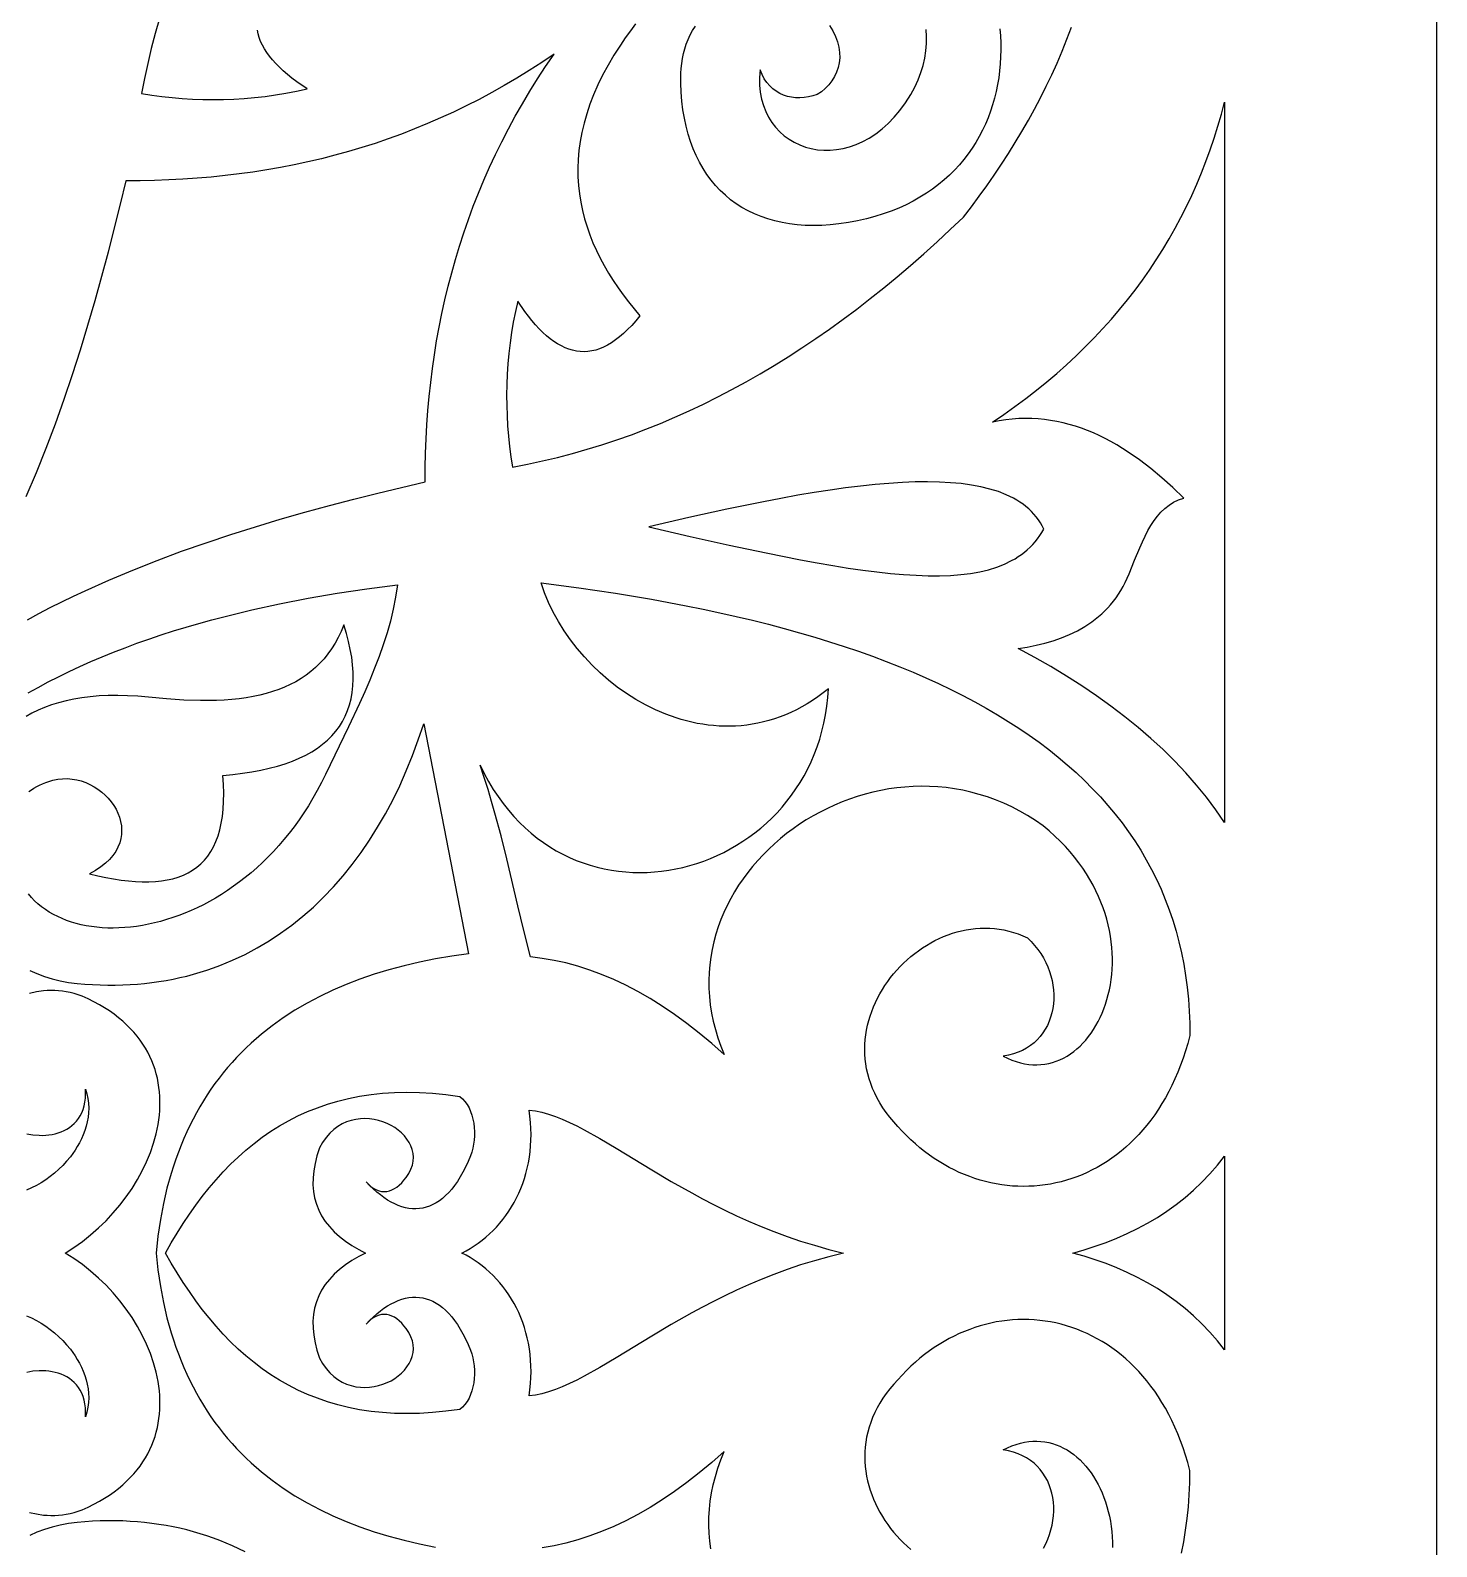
# Model space of a CAD drawing. Extents: x 38.7 to 88.7, y -52.9 to -2.9.
# Drawn here: x 71.81 to 88.68, y -31.42 to -13.24 of the extents above; entities that cross this region are included whole.
import ezdxf

# ---------------------------------------------------------------- set-up
doc = ezdxf.new("R2010")
doc.units = 0
doc.header["$MEASUREMENT"] = 0
doc.layers.add('LAYER_1', color=18, linetype='CONTINUOUS')

msp = doc.modelspace()

# ---------------------------------------------------------------- linework, layer by layer
at = {"layer": 'LAYER_1'}
for points in [[(38.681, -52.906), (88.681, -52.906), (88.681, -2.906), (38.681, -2.906)], [(86.136, -14.102), (86.136, -22.739), (86.032, -22.586), (85.919, -22.436), (85.8, -22.289), (85.673, -22.144), (85.539, -22.003), (85.399, -21.865), (85.252, -21.73), (85.099, -21.599), (84.939, -21.47), (84.773, -21.344), (84.602, -21.221), (84.424, -21.101), (84.241, -20.984), (84.053, -20.87), (83.86, -20.76), (83.662, -20.652), (83.77, -20.635), (83.876, -20.614), (83.981, -20.588), (84.083, -20.559), (84.182, -20.524), (84.278, -20.484), (84.371, -20.439), (84.459, -20.389), (84.544, -20.333), (84.624, -20.27), (84.663, -20.237), (84.7, -20.202), (84.735, -20.165), (84.77, -20.127), (84.803, -20.086), (84.835, -20.045), (84.865, -20.001), (84.893, -19.956), (84.921, -19.909), (84.946, -19.859), (84.97, -19.809), (84.992, -19.756), (85.056, -19.595), (85.119, -19.444), (85.151, -19.372), (85.184, -19.304), (85.218, -19.239), (85.253, -19.177), (85.291, -19.119), (85.331, -19.066), (85.374, -19.016), (85.421, -18.972), (85.471, -18.933), (85.525, -18.899), (85.584, -18.87), (85.647, -18.848), (85.517, -18.723), (85.385, -18.605), (85.252, -18.494), (85.118, -18.391), (84.982, -18.297), (84.913, -18.253), (84.844, -18.211), (84.774, -18.172), (84.704, -18.134), (84.634, -18.1), (84.563, -18.068), (84.491, -18.038), (84.419, -18.011), (84.347, -17.987), (84.274, -17.965), (84.2, -17.946), (84.126, -17.93), (84.051, -17.917), (83.976, -17.907), (83.9, -17.899), (83.824, -17.895), (83.747, -17.894), (83.669, -17.896), (83.591, -17.902), (83.512, -17.911), (83.432, -17.923), (83.352, -17.938), (83.489, -17.845), (83.622, -17.751), (83.753, -17.654), (83.88, -17.556), (84.004, -17.455), (84.124, -17.353), (84.241, -17.249), (84.355, -17.144), (84.466, -17.036), (84.574, -16.927), (84.678, -16.816), (84.779, -16.703), (84.877, -16.589), (84.971, -16.472), (85.063, -16.355), (85.151, -16.235), (85.236, -16.114), (85.318, -15.991), (85.396, -15.866), (85.472, -15.74), (85.544, -15.612), (85.613, -15.483), (85.68, -15.352), (85.743, -15.219), (85.803, -15.085), (85.859, -14.949), (85.913, -14.812), (85.964, -14.673), (86.012, -14.532), (86.056, -14.39), (86.098, -14.247)], [(79.232, -19.194), (79.728, -19.308), (80.197, -19.413), (80.639, -19.507), (81.052, -19.588), (81.249, -19.625), (81.439, -19.657), (81.622, -19.687), (81.799, -19.712), (81.968, -19.734), (82.132, -19.751), (82.288, -19.765), (82.438, -19.774), (82.582, -19.779), (82.718, -19.779), (82.849, -19.775), (82.973, -19.765), (83.09, -19.751), (83.202, -19.731), (83.307, -19.707), (83.405, -19.676), (83.497, -19.64), (83.583, -19.599), (83.624, -19.576), (83.663, -19.551), (83.701, -19.525), (83.737, -19.498), (83.771, -19.469), (83.804, -19.438), (83.836, -19.406), (83.866, -19.372), (83.894, -19.336), (83.921, -19.299), (83.946, -19.261), (83.97, -19.22), (83.95, -19.181), (83.928, -19.144), (83.904, -19.108), (83.878, -19.074), (83.85, -19.041), (83.82, -19.009), (83.789, -18.979), (83.755, -18.951), (83.72, -18.923), (83.683, -18.898), (83.644, -18.873), (83.604, -18.85), (83.517, -18.808), (83.424, -18.771), (83.323, -18.74), (83.215, -18.713), (83.101, -18.692), (82.979, -18.675), (82.851, -18.664), (82.716, -18.656), (82.575, -18.654), (82.427, -18.655), (82.273, -18.661), (82.112, -18.672), (81.945, -18.686), (81.772, -18.704), (81.592, -18.727), (81.407, -18.753), (81.215, -18.782), (81.018, -18.815), (80.814, -18.852), (80.605, -18.892), (80.169, -18.981), (79.711, -19.082)], [(77.207, -22.051), (77.257, -22.152), (77.31, -22.248), (77.365, -22.341), (77.423, -22.428), (77.484, -22.512), (77.547, -22.591), (77.612, -22.666), (77.679, -22.737), (77.748, -22.804), (77.82, -22.867), (77.893, -22.925), (77.967, -22.98), (78.044, -23.03), (78.121, -23.077), (78.2, -23.12), (78.281, -23.158), (78.362, -23.193), (78.444, -23.224), (78.528, -23.251), (78.612, -23.275), (78.696, -23.295), (78.782, -23.311), (78.868, -23.323), (78.954, -23.332), (79.04, -23.337), (79.126, -23.339), (79.213, -23.337), (79.299, -23.332), (79.385, -23.323), (79.471, -23.311), (79.556, -23.296), (79.641, -23.277), (79.725, -23.255), (79.808, -23.23), (79.891, -23.201), (79.972, -23.169), (80.052, -23.134), (80.131, -23.097), (80.209, -23.055), (80.285, -23.011), (80.36, -22.964), (80.433, -22.914), (80.504, -22.861), (80.573, -22.805), (80.641, -22.747), (80.706, -22.685), (80.769, -22.621), (80.829, -22.553), (80.887, -22.484), (80.943, -22.411), (80.996, -22.336), (81.046, -22.258), (81.093, -22.178), (81.137, -22.095), (81.178, -22.01), (81.216, -21.922), (81.25, -21.831), (81.281, -21.739), (81.308, -21.644), (81.332, -21.546), (81.351, -21.447), (81.367, -21.345), (81.379, -21.24), (81.387, -21.134), (81.324, -21.184), (81.26, -21.231), (81.196, -21.274), (81.132, -21.315), (81.067, -21.352), (81.002, -21.387), (80.936, -21.418), (80.871, -21.447), (80.805, -21.473), (80.738, -21.496), (80.672, -21.516), (80.606, -21.533), (80.539, -21.548), (80.473, -21.561), (80.406, -21.57), (80.34, -21.578), (80.273, -21.582), (80.207, -21.585), (80.141, -21.585), (80.075, -21.582), (80.009, -21.577), (79.943, -21.571), (79.878, -21.561), (79.813, -21.55), (79.749, -21.537), (79.685, -21.521), (79.621, -21.504), (79.558, -21.484), (79.434, -21.44), (79.311, -21.388), (79.192, -21.329), (79.076, -21.264), (78.963, -21.192), (78.853, -21.115), (78.748, -21.032), (78.647, -20.944), (78.551, -20.851), (78.459, -20.754), (78.372, -20.653), (78.292, -20.549), (78.216, -20.441), (78.147, -20.33), (78.085, -20.217), (78.029, -20.102), (77.98, -19.984), (77.939, -19.866), (78.392, -19.925), (78.833, -19.99), (79.049, -20.025), (79.262, -20.061), (79.472, -20.099), (79.679, -20.139), (79.883, -20.18), (80.083, -20.223), (80.281, -20.268), (80.475, -20.314), (80.667, -20.362), (80.855, -20.412), (81.04, -20.463), (81.221, -20.516), (81.399, -20.571), (81.575, -20.628), (81.746, -20.686), (81.915, -20.746), (82.08, -20.808), (82.242, -20.871), (82.4, -20.937), (82.555, -21.004), (82.706, -21.073), (82.855, -21.144), (82.999, -21.217), (83.14, -21.291), (83.278, -21.367), (83.412, -21.446), (83.543, -21.526), (83.669, -21.608), (83.793, -21.692), (83.913, -21.777), (84.029, -21.865), (84.141, -21.955), (84.25, -22.046), (84.355, -22.14), (84.456, -22.235), (84.554, -22.333), (84.648, -22.432), (84.738, -22.534), (84.824, -22.637), (84.907, -22.743), (84.985, -22.85), (85.06, -22.96), (85.131, -23.072), (85.198, -23.185), (85.261, -23.301), (85.32, -23.419), (85.375, -23.539), (85.426, -23.661), (85.473, -23.785), (85.516, -23.911), (85.555, -24.04), (85.59, -24.171), (85.621, -24.303), (85.648, -24.438), (85.67, -24.575), (85.689, -24.715), (85.703, -24.856), (85.713, -25), (85.719, -25.146), (85.721, -25.294), (85.696, -25.387), (85.669, -25.477), (85.64, -25.565), (85.609, -25.65), (85.576, -25.733), (85.541, -25.813), (85.505, -25.891), (85.467, -25.966), (85.427, -26.039), (85.386, -26.109), (85.343, -26.177), (85.299, -26.242), (85.253, -26.306), (85.206, -26.366), (85.157, -26.424), (85.107, -26.48), (85.056, -26.533), (85.004, -26.584), (84.951, -26.633), (84.896, -26.679), (84.841, -26.723), (84.784, -26.764), (84.727, -26.803), (84.668, -26.839), (84.609, -26.874), (84.549, -26.905), (84.489, -26.935), (84.427, -26.962), (84.366, -26.986), (84.303, -27.008), (84.24, -27.028), (84.177, -27.046), (84.113, -27.061), (84.049, -27.074), (83.984, -27.084), (83.92, -27.092), (83.855, -27.098), (83.79, -27.101), (83.724, -27.102), (83.659, -27.101), (83.594, -27.098), (83.529, -27.092), (83.464, -27.083), (83.399, -27.073), (83.335, -27.06), (83.27, -27.045), (83.206, -27.027), (83.143, -27.008), (83.08, -26.985), (83.017, -26.961), (82.955, -26.934), (82.893, -26.905), (82.832, -26.874), (82.772, -26.841), (82.713, -26.805), (82.654, -26.767), (82.596, -26.727), (82.539, -26.684), (82.483, -26.639), (82.428, -26.592), (82.374, -26.543), (82.322, -26.491), (82.27, -26.438), (82.22, -26.382), (82.169, -26.327), (82.122, -26.272), (82.078, -26.215), (82.039, -26.159), (82.003, -26.102), (81.97, -26.044), (81.941, -25.986), (81.915, -25.928), (81.893, -25.869), (81.873, -25.811), (81.857, -25.752), (81.844, -25.693), (81.834, -25.634), (81.827, -25.575), (81.823, -25.516), (81.822, -25.458), (81.823, -25.4), (81.828, -25.342), (81.834, -25.284), (81.844, -25.227), (81.856, -25.17), (81.87, -25.114), (81.887, -25.059), (81.906, -25.004), (81.927, -24.95), (81.95, -24.897), (81.976, -24.845), (82.003, -24.793), (82.033, -24.743), (82.064, -24.694), (82.097, -24.646), (82.132, -24.599), (82.168, -24.554), (82.207, -24.509), (82.246, -24.467), (82.288, -24.425), (82.33, -24.385), (82.374, -24.347), (82.42, -24.311), (82.466, -24.276), (82.514, -24.243), (82.562, -24.212), (82.612, -24.182), (82.663, -24.155), (82.714, -24.13), (82.767, -24.107), (82.82, -24.086), (82.874, -24.067), (82.928, -24.051), (82.983, -24.036), (83.039, -24.025), (83.094, -24.016), (83.151, -24.009), (83.207, -24.005), (83.264, -24.004), (83.32, -24.005), (83.377, -24.01), (83.434, -24.017), (83.491, -24.027), (83.548, -24.04), (83.604, -24.056), (83.66, -24.075), (83.716, -24.098), (83.772, -24.123), (83.817, -24.167), (83.859, -24.213), (83.898, -24.262), (83.933, -24.311), (83.964, -24.363), (83.992, -24.416), (84.016, -24.469), (84.037, -24.524), (84.054, -24.579), (84.068, -24.635), (84.078, -24.691), (84.085, -24.747), (84.088, -24.803), (84.088, -24.859), (84.084, -24.914), (84.076, -24.968), (84.066, -25.021), (84.051, -25.072), (84.033, -25.122), (84.012, -25.171), (83.987, -25.217), (83.958, -25.262), (83.926, -25.304), (83.891, -25.343), (83.852, -25.38), (83.809, -25.413), (83.763, -25.444), (83.714, -25.471), (83.661, -25.494), (83.605, -25.513), (83.545, -25.528), (83.481, -25.539), (83.533, -25.566), (83.585, -25.588), (83.637, -25.606), (83.688, -25.621), (83.739, -25.632), (83.789, -25.64), (83.838, -25.644), (83.887, -25.645), (83.935, -25.642), (83.982, -25.637), (84.029, -25.628), (84.074, -25.616), (84.119, -25.601), (84.163, -25.583), (84.206, -25.563), (84.247, -25.539), (84.288, -25.513), (84.327, -25.485), (84.366, -25.454), (84.403, -25.42), (84.438, -25.385), (84.472, -25.347), (84.505, -25.306), (84.536, -25.264), (84.566, -25.22), (84.594, -25.174), (84.621, -25.125), (84.645, -25.076), (84.668, -25.024), (84.69, -24.971), (84.709, -24.916), (84.726, -24.86), (84.742, -24.803), (84.755, -24.744), (84.767, -24.684), (84.776, -24.623), (84.783, -24.561), (84.788, -24.497), (84.791, -24.433), (84.791, -24.369), (84.789, -24.303), (84.784, -24.237), (84.777, -24.17), (84.768, -24.103), (84.756, -24.035), (84.741, -23.967), (84.723, -23.899), (84.703, -23.831), (84.68, -23.762), (84.654, -23.694), (84.625, -23.625), (84.594, -23.557), (84.559, -23.489), (84.521, -23.422), (84.48, -23.354), (84.436, -23.287), (84.389, -23.221), (84.338, -23.156), (84.284, -23.091), (84.227, -23.027), (84.166, -22.963), (84.102, -22.901), (84.034, -22.84), (83.962, -22.78), (83.869, -22.716), (83.775, -22.656), (83.68, -22.602), (83.584, -22.552), (83.488, -22.507), (83.39, -22.467), (83.292, -22.432), (83.194, -22.401), (83.095, -22.374), (82.996, -22.352), (82.897, -22.334), (82.798, -22.32), (82.698, -22.311), (82.599, -22.305), (82.5, -22.304), (82.402, -22.306), (82.304, -22.313), (82.207, -22.323), (82.11, -22.336), (82.014, -22.354), (81.919, -22.374), (81.825, -22.399), (81.732, -22.426), (81.64, -22.457), (81.549, -22.491), (81.46, -22.529), (81.373, -22.569), (81.287, -22.613), (81.202, -22.659), (81.12, -22.708), (81.039, -22.76), (80.961, -22.814), (80.884, -22.872), (80.81, -22.931), (80.738, -22.994), (80.669, -23.058), (80.602, -23.125), (80.538, -23.194), (80.476, -23.265), (80.418, -23.339), (80.362, -23.414), (80.309, -23.491), (80.26, -23.57), (80.214, -23.651), (80.171, -23.733), (80.132, -23.818), (80.096, -23.903), (80.064, -23.99), (80.036, -24.079), (80.011, -24.169), (79.991, -24.26), (79.975, -24.352), (79.962, -24.445), (79.955, -24.539), (79.951, -24.635), (79.952, -24.731), (79.958, -24.827), (79.969, -24.925), (79.984, -25.023), (80.004, -25.122), (80.03, -25.221), (80.06, -25.32), (80.096, -25.42), (80.137, -25.52), (79.987, -25.387), (79.837, -25.263), (79.689, -25.148), (79.541, -25.04), (79.393, -24.941), (79.247, -24.849), (79.101, -24.766), (78.955, -24.69), (78.81, -24.622), (78.666, -24.561), (78.523, -24.508), (78.38, -24.462), (78.237, -24.423), (78.095, -24.392), (77.954, -24.368), (77.813, -24.35), (77.732, -24.035), (77.659, -23.738), (77.527, -23.175), (77.459, -22.9), (77.386, -22.625), (77.346, -22.485), (77.303, -22.343), (77.257, -22.199)], [(75.834, -27.901), (75.752, -27.942), (75.67, -27.989), (75.592, -28.042), (75.521, -28.098), (75.457, -28.156), (75.4, -28.217), (75.35, -28.28), (75.307, -28.346), (75.272, -28.415), (75.244, -28.487), (75.223, -28.561), (75.21, -28.638), (75.203, -28.718), (75.204, -28.801), (75.213, -28.887), (75.228, -28.976), (75.251, -29.067), (75.281, -29.162), (75.319, -29.227), (75.361, -29.285), (75.405, -29.336), (75.453, -29.38), (75.502, -29.417), (75.554, -29.448), (75.607, -29.472), (75.661, -29.491), (75.716, -29.504), (75.772, -29.511), (75.827, -29.513), (75.883, -29.511), (75.937, -29.503), (75.991, -29.491), (76.042, -29.475), (76.092, -29.455), (76.14, -29.432), (76.185, -29.405), (76.227, -29.374), (76.266, -29.341), (76.301, -29.305), (76.331, -29.267), (76.357, -29.227), (76.378, -29.184), (76.394, -29.14), (76.404, -29.095), (76.408, -29.048), (76.405, -29.001), (76.396, -28.952), (76.379, -28.904), (76.355, -28.855), (76.322, -28.806), (76.295, -28.772), (76.268, -28.741), (76.239, -28.714), (76.21, -28.691), (76.181, -28.672), (76.151, -28.657), (76.12, -28.646), (76.09, -28.639), (76.059, -28.637), (76.027, -28.639), (75.996, -28.646), (75.965, -28.658), (75.934, -28.674), (75.902, -28.696), (75.872, -28.723), (75.841, -28.755), (75.883, -28.71), (75.926, -28.669), (75.969, -28.631), (76.012, -28.596), (76.055, -28.564), (76.098, -28.536), (76.141, -28.511), (76.184, -28.489), (76.227, -28.47), (76.27, -28.455), (76.313, -28.444), (76.355, -28.436), (76.397, -28.431), (76.439, -28.43), (76.481, -28.433), (76.522, -28.439), (76.563, -28.449), (76.603, -28.463), (76.643, -28.48), (76.682, -28.501), (76.72, -28.527), (76.758, -28.555), (76.795, -28.588), (76.832, -28.625), (76.868, -28.666), (76.902, -28.71), (76.936, -28.759), (76.97, -28.812), (77.002, -28.869), (77.033, -28.93), (77.063, -28.996), (77.092, -29.065), (77.108, -29.11), (77.121, -29.157), (77.13, -29.205), (77.137, -29.255), (77.14, -29.305), (77.141, -29.356), (77.138, -29.407), (77.132, -29.456), (77.122, -29.505), (77.11, -29.552), (77.094, -29.598), (77.075, -29.64), (77.052, -29.68), (77.026, -29.716), (76.997, -29.749), (76.964, -29.777), (76.799, -29.799), (76.639, -29.814), (76.483, -29.824), (76.331, -29.827), (76.183, -29.824), (76.039, -29.815), (75.9, -29.8), (75.763, -29.78), (75.631, -29.754), (75.503, -29.722), (75.378, -29.685), (75.256, -29.643), (75.138, -29.596), (75.023, -29.544), (74.912, -29.487), (74.803, -29.426), (74.698, -29.36), (74.596, -29.289), (74.497, -29.214), (74.4, -29.135), (74.307, -29.052), (74.216, -28.964), (74.127, -28.873), (74.041, -28.779), (73.958, -28.68), (73.876, -28.578), (73.798, -28.473), (73.721, -28.364), (73.646, -28.253), (73.574, -28.138), (73.503, -28.021), (73.434, -27.901), (73.503, -27.78), (73.574, -27.663), (73.646, -27.548), (73.721, -27.437), (73.798, -27.328), (73.876, -27.223), (73.958, -27.121), (74.041, -27.023), (74.127, -26.928), (74.216, -26.837), (74.307, -26.75), (74.4, -26.666), (74.497, -26.587), (74.596, -26.512), (74.698, -26.441), (74.803, -26.375), (74.912, -26.314), (75.023, -26.257), (75.138, -26.205), (75.256, -26.158), (75.378, -26.116), (75.503, -26.079), (75.631, -26.047), (75.763, -26.021), (75.9, -26.001), (76.039, -25.986), (76.183, -25.977), (76.331, -25.974), (76.483, -25.977), (76.639, -25.986), (76.799, -26.002), (76.964, -26.024), (76.997, -26.052), (77.026, -26.084), (77.052, -26.121), (77.075, -26.161), (77.094, -26.203), (77.11, -26.249), (77.122, -26.296), (77.132, -26.345), (77.138, -26.395), (77.141, -26.445), (77.14, -26.496), (77.137, -26.546), (77.13, -26.596), (77.121, -26.644), (77.108, -26.691), (77.092, -26.735), (77.063, -26.805), (77.033, -26.871), (77.002, -26.932), (76.97, -26.989), (76.936, -27.042), (76.902, -27.091), (76.868, -27.135), (76.832, -27.176), (76.795, -27.213), (76.758, -27.246), (76.72, -27.275), (76.682, -27.3), (76.643, -27.321), (76.603, -27.338), (76.563, -27.352), (76.522, -27.362), (76.481, -27.368), (76.439, -27.371), (76.397, -27.37), (76.355, -27.366), (76.313, -27.358), (76.27, -27.346), (76.227, -27.331), (76.184, -27.313), (76.141, -27.291), (76.098, -27.266), (76.055, -27.237), (76.012, -27.205), (75.969, -27.17), (75.926, -27.132), (75.883, -27.091), (75.841, -27.046), (75.872, -27.079), (75.902, -27.106), (75.934, -27.127), (75.965, -27.144), (75.996, -27.156), (76.027, -27.163), (76.059, -27.165), (76.09, -27.162), (76.12, -27.156), (76.151, -27.144), (76.181, -27.129), (76.21, -27.11), (76.239, -27.087), (76.268, -27.06), (76.295, -27.029), (76.322, -26.995), (76.355, -26.946), (76.379, -26.897), (76.396, -26.849), (76.405, -26.801), (76.408, -26.753), (76.404, -26.707), (76.394, -26.661), (76.378, -26.617), (76.357, -26.575), (76.331, -26.534), (76.301, -26.496), (76.266, -26.46), (76.227, -26.427), (76.185, -26.397), (76.14, -26.37), (76.092, -26.346), (76.042, -26.326), (75.991, -26.31), (75.937, -26.298), (75.883, -26.291), (75.827, -26.288), (75.772, -26.29), (75.716, -26.298), (75.661, -26.31), (75.607, -26.329), (75.554, -26.353), (75.502, -26.384), (75.453, -26.421), (75.405, -26.465), (75.361, -26.516), (75.319, -26.574), (75.281, -26.639), (75.251, -26.734), (75.228, -26.826), (75.213, -26.914), (75.204, -27), (75.203, -27.083), (75.21, -27.163), (75.223, -27.24), (75.244, -27.314), (75.272, -27.386), (75.307, -27.455), (75.35, -27.521), (75.4, -27.584), (75.457, -27.645), (75.521, -27.703), (75.592, -27.759), (75.67, -27.812), (75.752, -27.859)], [(81.566, -27.901), (81.39, -27.945), (81.218, -27.993), (81.051, -28.044), (80.889, -28.1), (80.731, -28.158), (80.578, -28.218), (80.429, -28.282), (80.284, -28.347), (80.144, -28.413), (80.007, -28.481), (79.875, -28.55), (79.746, -28.62), (79.5, -28.759), (79.267, -28.897), (78.839, -29.157), (78.643, -29.274), (78.456, -29.378), (78.367, -29.425), (78.28, -29.467), (78.194, -29.505), (78.111, -29.538), (78.03, -29.566), (77.95, -29.588), (77.872, -29.604), (77.796, -29.614), (77.806, -29.54), (77.813, -29.467), (77.817, -29.395), (77.819, -29.324), (77.818, -29.253), (77.814, -29.184), (77.808, -29.116), (77.799, -29.049), (77.788, -28.983), (77.774, -28.919), (77.758, -28.856), (77.74, -28.794), (77.719, -28.733), (77.696, -28.674), (77.671, -28.616), (77.645, -28.56), (77.616, -28.506), (77.585, -28.453), (77.552, -28.401), (77.518, -28.351), (77.482, -28.303), (77.444, -28.257), (77.405, -28.213), (77.364, -28.17), (77.321, -28.129), (77.277, -28.09), (77.232, -28.054), (77.186, -28.019), (77.138, -27.986), (77.089, -27.955), (77.039, -27.927), (76.988, -27.901), (77.039, -27.874), (77.089, -27.846), (77.138, -27.815), (77.186, -27.782), (77.232, -27.748), (77.277, -27.711), (77.321, -27.672), (77.364, -27.631), (77.405, -27.589), (77.444, -27.544), (77.482, -27.498), (77.518, -27.45), (77.552, -27.4), (77.585, -27.349), (77.616, -27.296), (77.645, -27.241), (77.671, -27.185), (77.696, -27.127), (77.719, -27.068), (77.74, -27.008), (77.758, -26.946), (77.774, -26.882), (77.788, -26.818), (77.799, -26.752), (77.808, -26.685), (77.814, -26.617), (77.818, -26.548), (77.819, -26.478), (77.817, -26.406), (77.813, -26.334), (77.806, -26.261), (77.796, -26.186), (77.872, -26.197), (77.95, -26.213), (78.03, -26.235), (78.111, -26.263), (78.194, -26.296), (78.28, -26.334), (78.367, -26.376), (78.456, -26.423), (78.643, -26.527), (78.839, -26.643), (79.267, -26.904), (79.5, -27.042), (79.746, -27.181), (79.875, -27.251), (80.007, -27.32), (80.144, -27.388), (80.284, -27.454), (80.429, -27.52), (80.578, -27.583), (80.731, -27.643), (80.889, -27.702), (81.051, -27.757), (81.218, -27.808), (81.39, -27.857)], [(86.136, -26.739), (86.136, -29.062), (86.05, -28.953), (85.96, -28.848), (85.865, -28.749), (85.766, -28.655), (85.663, -28.565), (85.556, -28.481), (85.445, -28.402), (85.331, -28.328), (85.213, -28.259), (85.093, -28.194), (84.97, -28.134), (84.843, -28.078), (84.715, -28.027), (84.584, -27.981), (84.451, -27.939), (84.316, -27.901), (84.451, -27.863), (84.584, -27.82), (84.715, -27.774), (84.843, -27.723), (84.97, -27.667), (85.093, -27.607), (85.213, -27.543), (85.331, -27.473), (85.445, -27.399), (85.556, -27.32), (85.663, -27.236), (85.766, -27.147), (85.865, -27.053), (85.96, -26.953), (86.05, -26.849)]]:
    msp.add_lwpolyline(points, close=True, dxfattribs=at)
for points in [[(73.363, -13.1), (73.312, -13.278), (73.264, -13.457), (73.221, -13.636), (73.182, -13.817), (73.147, -13.998), (73.269, -14.017), (73.391, -14.033), (73.513, -14.047), (73.636, -14.057), (73.759, -14.065), (73.883, -14.069), (74.006, -14.071), (74.13, -14.07), (74.254, -14.065), (74.379, -14.058), (74.504, -14.047), (74.629, -14.033), (74.754, -14.015), (74.88, -13.995), (75.006, -13.971), (75.132, -13.943), (75.009, -13.857), (74.952, -13.814), (74.898, -13.77), (74.848, -13.727), (74.802, -13.683), (74.759, -13.639), (74.719, -13.595), (74.683, -13.551), (74.651, -13.506), (74.622, -13.462), (74.597, -13.417), (74.576, -13.372), (74.559, -13.327), (74.546, -13.281), (74.537, -13.236)], [(79.071, -13.161), (79.01, -13.244), (78.949, -13.33), (78.89, -13.418), (78.812, -13.539), (78.742, -13.659), (78.678, -13.778), (78.62, -13.895), (78.57, -14.012), (78.525, -14.126), (78.487, -14.24), (78.455, -14.352), (78.429, -14.463), (78.409, -14.572), (78.394, -14.68), (78.385, -14.787), (78.381, -14.893), (78.382, -14.997), (78.389, -15.1), (78.4, -15.202), (78.416, -15.302), (78.437, -15.401), (78.462, -15.499), (78.491, -15.596), (78.524, -15.692), (78.562, -15.786), (78.603, -15.879), (78.648, -15.971), (78.697, -16.061), (78.749, -16.151), (78.804, -16.239), (78.863, -16.326), (78.924, -16.412), (78.988, -16.496), (79.055, -16.58), (79.124, -16.662), (79.075, -16.722), (79.026, -16.778), (78.977, -16.828), (78.928, -16.875), (78.88, -16.916), (78.832, -16.953), (78.784, -16.986), (78.736, -17.014), (78.689, -17.038), (78.641, -17.057), (78.595, -17.073), (78.548, -17.083), (78.501, -17.09), (78.455, -17.093), (78.409, -17.091), (78.363, -17.086), (78.318, -17.076), (78.273, -17.063), (78.227, -17.045), (78.183, -17.024), (78.138, -16.999), (78.093, -16.97), (78.049, -16.938), (78.005, -16.902), (77.961, -16.862), (77.917, -16.819), (77.874, -16.772), (77.83, -16.721), (77.787, -16.668), (77.744, -16.611), (77.659, -16.486), (77.631, -16.613), (77.606, -16.738), (77.585, -16.864), (77.567, -16.989), (77.552, -17.114), (77.541, -17.239), (77.533, -17.364), (77.528, -17.488), (77.526, -17.613), (77.527, -17.737), (77.531, -17.86), (77.538, -17.984), (77.548, -18.107), (77.561, -18.23), (77.577, -18.353), (77.596, -18.476), (77.777, -18.441), (77.957, -18.403), (78.137, -18.36), (78.315, -18.314), (78.493, -18.264), (78.67, -18.209), (78.847, -18.151), (79.022, -18.089), (79.197, -18.023), (79.371, -17.953), (79.544, -17.88), (79.716, -17.802), (79.888, -17.721), (80.059, -17.636), (80.229, -17.547), (80.398, -17.455), (80.567, -17.358), (80.735, -17.258), (80.902, -17.155), (81.068, -17.047), (81.233, -16.937), (81.398, -16.822), (81.562, -16.704), (81.725, -16.582), (81.888, -16.456), (82.049, -16.328), (82.21, -16.195), (82.371, -16.059), (82.53, -15.919), (82.689, -15.776), (82.847, -15.63), (83.004, -15.48), (83.1, -15.355), (83.193, -15.23), (83.284, -15.103), (83.373, -14.975), (83.46, -14.846), (83.545, -14.716), (83.627, -14.585), (83.707, -14.453), (83.784, -14.319), (83.859, -14.184), (83.93, -14.048), (83.999, -13.911), (84.065, -13.772), (84.129, -13.632), (84.189, -13.49), (84.245, -13.347), (84.299, -13.202)], [(83.443, -13.221), (83.449, -13.306), (83.453, -13.39), (83.454, -13.475), (83.451, -13.559), (83.446, -13.643), (83.438, -13.726), (83.428, -13.809), (83.414, -13.891), (83.397, -13.972), (83.377, -14.052), (83.355, -14.132), (83.329, -14.21), (83.3, -14.288), (83.268, -14.364), (83.233, -14.438), (83.195, -14.512), (83.154, -14.583), (83.109, -14.653), (83.061, -14.722), (83.01, -14.788), (82.956, -14.853), (82.899, -14.915), (82.838, -14.976), (82.774, -15.034), (82.706, -15.09), (82.635, -15.143), (82.561, -15.194), (82.483, -15.242), (82.402, -15.288), (82.318, -15.331), (82.229, -15.371), (82.138, -15.408), (82.043, -15.441), (81.944, -15.472), (81.841, -15.499), (81.735, -15.523), (81.626, -15.544), (81.512, -15.56), (81.407, -15.572), (81.305, -15.579), (81.205, -15.581), (81.107, -15.579), (81.012, -15.572), (80.92, -15.561), (80.83, -15.545), (80.743, -15.526), (80.658, -15.502), (80.577, -15.474), (80.498, -15.441), (80.422, -15.405), (80.349, -15.364), (80.28, -15.319), (80.213, -15.271), (80.15, -15.218), (80.089, -15.162), (80.032, -15.101), (79.979, -15.037), (79.929, -14.969), (79.882, -14.897), (79.839, -14.822), (79.799, -14.742), (79.763, -14.66), (79.731, -14.573), (79.703, -14.483), (79.678, -14.39), (79.658, -14.293), (79.641, -14.193), (79.628, -14.089), (79.62, -13.982), (79.615, -13.872), (79.615, -13.814), (79.616, -13.755), (79.62, -13.696), (79.626, -13.636), (79.635, -13.577), (79.647, -13.519), (79.662, -13.461), (79.68, -13.404), (79.702, -13.348), (79.728, -13.294), (79.757, -13.241), (79.791, -13.19)], [(81.399, -13.18), (81.439, -13.246), (81.471, -13.312), (81.495, -13.378), (81.511, -13.442), (81.52, -13.506), (81.521, -13.568), (81.515, -13.628), (81.503, -13.686), (81.484, -13.742), (81.459, -13.795), (81.427, -13.845), (81.391, -13.892), (81.348, -13.936), (81.301, -13.976), (81.249, -14.011), (81.197, -14.027), (81.146, -14.039), (81.094, -14.047), (81.043, -14.05), (80.992, -14.048), (80.942, -14.042), (80.894, -14.032), (80.847, -14.016), (80.802, -13.996), (80.759, -13.971), (80.719, -13.941), (80.681, -13.906), (80.647, -13.866), (80.616, -13.82), (80.589, -13.77), (80.565, -13.714), (80.559, -13.807), (80.56, -13.897), (80.568, -13.982), (80.583, -14.064), (80.605, -14.141), (80.633, -14.213), (80.668, -14.281), (80.707, -14.344), (80.752, -14.402), (80.802, -14.456), (80.856, -14.503), (80.914, -14.546), (80.976, -14.582), (81.041, -14.613), (81.109, -14.639), (81.18, -14.658), (81.254, -14.671), (81.329, -14.677), (81.405, -14.677), (81.483, -14.67), (81.561, -14.657), (81.64, -14.636), (81.719, -14.608), (81.798, -14.573), (81.876, -14.531), (81.953, -14.48), (82.029, -14.422), (82.103, -14.356), (82.175, -14.282), (82.244, -14.2), (82.311, -14.109), (82.374, -14.009), (82.422, -13.922), (82.462, -13.835), (82.495, -13.747), (82.522, -13.66), (82.542, -13.572), (82.555, -13.486), (82.562, -13.399), (82.563, -13.314), (82.557, -13.23)], [(71.781, -20.307), (71.916, -20.234), (72.053, -20.162), (72.191, -20.093), (72.33, -20.025), (72.471, -19.959), (72.755, -19.832), (73.043, -19.711), (73.334, -19.596), (73.627, -19.487), (73.922, -19.384), (74.218, -19.285), (74.515, -19.192), (74.811, -19.103), (75.106, -19.018), (75.4, -18.938), (75.692, -18.862), (75.981, -18.789), (76.267, -18.72), (76.549, -18.653), (76.55, -18.481), (76.554, -18.31), (76.561, -18.139), (76.57, -17.969), (76.583, -17.799), (76.598, -17.63), (76.616, -17.463), (76.637, -17.295), (76.661, -17.129), (76.687, -16.963), (76.717, -16.798), (76.75, -16.634), (76.786, -16.471), (76.825, -16.309), (76.867, -16.147), (76.912, -15.986), (76.961, -15.826), (77.012, -15.667), (77.067, -15.508), (77.126, -15.35), (77.187, -15.194), (77.252, -15.038), (77.321, -14.882), (77.393, -14.728), (77.468, -14.575), (77.547, -14.422), (77.629, -14.27), (77.715, -14.12), (77.804, -13.97), (77.898, -13.82), (77.994, -13.672), (78.095, -13.525), (77.947, -13.625), (77.798, -13.72), (77.649, -13.813), (77.498, -13.901), (77.347, -13.986), (77.195, -14.068), (77.042, -14.146), (76.888, -14.22), (76.734, -14.291), (76.578, -14.359), (76.422, -14.423), (76.265, -14.484), (76.107, -14.541), (75.948, -14.595), (75.788, -14.646), (75.628, -14.694), (75.467, -14.738), (75.305, -14.779), (75.142, -14.817), (74.979, -14.852), (74.814, -14.884), (74.649, -14.913), (74.484, -14.939), (74.317, -14.962), (74.15, -14.982), (73.982, -14.999), (73.813, -15.014), (73.644, -15.025), (73.473, -15.034), (73.302, -15.039), (73.131, -15.043), (72.958, -15.043), (72.891, -15.324), (72.82, -15.61), (72.746, -15.899), (72.668, -16.19), (72.587, -16.484), (72.501, -16.779), (72.41, -17.075), (72.315, -17.372), (72.215, -17.667), (72.11, -17.962), (72, -18.254), (71.883, -18.545), (71.761, -18.832)], [(71.787, -21.184), (71.906, -21.118), (72.028, -21.053), (72.152, -20.99), (72.279, -20.928), (72.408, -20.868), (72.54, -20.809), (72.674, -20.752), (72.811, -20.697), (72.95, -20.643), (73.092, -20.59), (73.236, -20.539), (73.382, -20.49), (73.531, -20.442), (73.682, -20.396), (73.835, -20.351), (73.991, -20.308), (74.149, -20.267), (74.309, -20.227), (74.472, -20.188), (74.803, -20.116), (75.144, -20.05), (75.493, -19.99), (75.85, -19.937), (76.216, -19.89), (76.194, -20.036), (76.166, -20.18), (76.132, -20.324), (76.092, -20.466), (76.047, -20.608), (75.997, -20.749), (75.943, -20.89), (75.885, -21.03), (75.825, -21.17), (75.761, -21.31), (75.629, -21.591), (75.353, -22.162), (75.305, -22.26), (75.255, -22.355), (75.203, -22.447), (75.149, -22.537), (75.094, -22.624), (75.036, -22.708), (74.978, -22.789), (74.918, -22.867), (74.856, -22.943), (74.793, -23.016), (74.729, -23.087), (74.663, -23.154), (74.597, -23.219), (74.529, -23.281), (74.461, -23.341), (74.391, -23.398), (74.321, -23.452), (74.25, -23.504), (74.179, -23.553), (74.107, -23.6), (74.035, -23.644), (73.962, -23.685), (73.889, -23.724), (73.815, -23.76), (73.742, -23.794), (73.668, -23.825), (73.595, -23.853), (73.521, -23.879), (73.448, -23.903), (73.375, -23.924), (73.302, -23.943), (73.23, -23.959), (73.158, -23.973), (73.087, -23.984), (73.016, -23.993), (72.947, -23.999), (72.877, -24.003), (72.809, -24.005), (72.742, -24.004), (72.676, -24.001), (72.611, -23.995), (72.547, -23.987), (72.485, -23.977), (72.424, -23.965), (72.364, -23.95), (72.306, -23.933), (72.249, -23.913), (72.195, -23.891), (72.142, -23.867), (72.09, -23.841), (72.041, -23.813), (71.994, -23.782), (71.949, -23.749), (71.905, -23.714), (71.865, -23.676), (71.826, -23.637), (71.79, -23.595)], [(71.797, -22.368), (71.826, -22.347), (71.857, -22.326), (71.89, -22.307), (71.924, -22.29), (71.961, -22.273), (72, -22.259), (72.083, -22.233), (72.142, -22.221), (72.2, -22.214), (72.258, -22.213), (72.315, -22.218), (72.371, -22.227), (72.425, -22.241), (72.478, -22.26), (72.529, -22.282), (72.579, -22.309), (72.625, -22.339), (72.67, -22.373), (72.711, -22.409), (72.749, -22.448), (72.784, -22.49), (72.815, -22.534), (72.842, -22.58), (72.865, -22.627), (72.883, -22.676), (72.897, -22.726), (72.906, -22.777), (72.909, -22.829), (72.907, -22.881), (72.899, -22.932), (72.886, -22.984), (72.865, -23.035), (72.839, -23.085), (72.805, -23.134), (72.764, -23.182), (72.716, -23.228), (72.661, -23.272), (72.597, -23.314), (72.525, -23.353), (72.623, -23.377), (72.719, -23.398), (72.812, -23.415), (72.902, -23.429), (72.99, -23.44), (73.075, -23.447), (73.157, -23.451), (73.236, -23.451), (73.313, -23.447), (73.386, -23.439), (73.456, -23.428), (73.524, -23.413), (73.588, -23.394), (73.649, -23.371), (73.706, -23.343), (73.76, -23.312), (73.811, -23.276), (73.858, -23.236), (73.902, -23.191), (73.942, -23.142), (73.979, -23.088), (74.011, -23.03), (74.04, -22.967), (74.066, -22.899), (74.087, -22.826), (74.104, -22.748), (74.117, -22.666), (74.127, -22.578), (74.132, -22.485), (74.133, -22.387), (74.129, -22.283), (74.121, -22.174), (74.243, -22.163), (74.36, -22.149), (74.471, -22.132), (74.578, -22.112), (74.68, -22.089), (74.777, -22.063), (74.869, -22.034), (74.957, -22.003), (75.039, -21.968), (75.116, -21.931), (75.189, -21.891), (75.256, -21.847), (75.319, -21.801), (75.376, -21.752), (75.429, -21.7), (75.477, -21.645), (75.52, -21.587), (75.558, -21.526), (75.591, -21.463), (75.619, -21.396), (75.643, -21.327), (75.661, -21.254), (75.674, -21.179), (75.683, -21.101), (75.686, -21.02), (75.685, -20.935), (75.679, -20.848), (75.668, -20.758), (75.651, -20.666), (75.63, -20.57), (75.604, -20.471), (75.573, -20.369), (75.541, -20.447), (75.506, -20.521), (75.468, -20.59), (75.427, -20.656), (75.383, -20.718), (75.336, -20.776), (75.286, -20.83), (75.234, -20.881), (75.179, -20.929), (75.121, -20.973), (75.061, -21.013), (74.998, -21.051), (74.932, -21.085), (74.864, -21.116), (74.793, -21.144), (74.72, -21.169), (74.644, -21.192), (74.566, -21.211), (74.485, -21.228), (74.402, -21.242), (74.317, -21.254), (74.229, -21.263), (74.139, -21.27), (74.047, -21.274), (73.952, -21.276), (73.856, -21.276), (73.656, -21.271), (73.448, -21.257), (73.231, -21.236), (73.104, -21.225), (72.981, -21.218), (72.862, -21.215), (72.748, -21.216), (72.639, -21.221), (72.533, -21.23), (72.432, -21.243), (72.335, -21.259), (72.242, -21.279), (72.152, -21.302), (72.067, -21.329), (71.985, -21.358), (71.907, -21.391), (71.833, -21.427), (71.762, -21.466)], [(71.806, -24.513), (71.892, -24.551), (71.982, -24.585), (72.076, -24.614), (72.173, -24.638), (72.273, -24.656), (72.376, -24.669), (72.469, -24.677), (72.561, -24.683), (72.652, -24.687), (72.743, -24.689), (72.833, -24.689), (72.922, -24.687), (73.01, -24.683), (73.098, -24.677), (73.185, -24.669), (73.271, -24.659), (73.356, -24.647), (73.441, -24.633), (73.525, -24.617), (73.607, -24.599), (73.689, -24.58), (73.771, -24.558), (73.851, -24.535), (73.931, -24.51), (74.009, -24.482), (74.087, -24.454), (74.164, -24.423), (74.24, -24.39), (74.39, -24.32), (74.535, -24.242), (74.678, -24.158), (74.816, -24.066), (74.951, -23.968), (75.081, -23.863), (75.208, -23.752), (75.331, -23.634), (75.449, -23.509), (75.564, -23.379), (75.674, -23.242), (75.78, -23.099), (75.882, -22.95), (75.979, -22.795), (76.072, -22.635), (76.161, -22.469), (76.244, -22.297), (76.323, -22.12), (76.398, -21.937), (76.467, -21.749), (76.532, -21.556), (77.069, -24.312), (76.869, -24.341), (76.673, -24.375), (76.482, -24.413), (76.296, -24.457), (76.115, -24.505), (75.939, -24.559), (75.767, -24.617), (75.601, -24.681), (75.44, -24.75), (75.284, -24.825), (75.133, -24.904), (74.988, -24.989), (74.848, -25.08), (74.714, -25.176), (74.585, -25.277), (74.462, -25.384), (74.403, -25.44), (74.345, -25.497), (74.288, -25.555), (74.233, -25.615), (74.179, -25.677), (74.127, -25.739), (74.077, -25.804), (74.028, -25.869), (73.98, -25.936), (73.934, -26.005), (73.889, -26.075), (73.846, -26.147), (73.805, -26.22), (73.765, -26.294), (73.726, -26.371), (73.69, -26.448), (73.654, -26.527), (73.621, -26.608), (73.589, -26.69), (73.558, -26.774), (73.529, -26.859), (73.502, -26.946), (73.452, -27.124), (73.409, -27.309), (73.373, -27.5), (73.344, -27.697), (73.321, -27.901), (73.344, -28.104), (73.373, -28.302), (73.409, -28.493), (73.452, -28.677), (73.502, -28.856), (73.529, -28.942), (73.558, -29.028), (73.589, -29.111), (73.621, -29.194), (73.654, -29.274), (73.69, -29.353), (73.726, -29.431), (73.765, -29.507), (73.805, -29.582), (73.846, -29.655), (73.889, -29.726), (73.934, -29.797), (73.98, -29.865), (74.028, -29.932), (74.077, -29.998), (74.127, -30.062), (74.179, -30.125), (74.233, -30.186), (74.288, -30.246), (74.345, -30.305), (74.403, -30.362), (74.462, -30.418), (74.585, -30.525), (74.714, -30.626), (74.848, -30.722), (74.988, -30.812), (75.133, -30.897), (75.284, -30.977), (75.44, -31.051), (75.601, -31.12), (75.767, -31.184), (75.939, -31.243), (76.115, -31.296), (76.296, -31.345), (76.482, -31.388), (76.673, -31.427)], [(71.804, -31.011), (71.886, -31.03), (71.972, -31.043), (72.016, -31.046), (72.061, -31.047), (72.106, -31.047), (72.152, -31.044), (72.198, -31.039), (72.245, -31.032), (72.293, -31.023), (72.34, -31.011), (72.389, -30.997), (72.437, -30.981), (72.509, -30.948), (72.577, -30.914), (72.642, -30.878), (72.704, -30.841), (72.763, -30.803), (72.819, -30.763), (72.872, -30.723), (72.922, -30.681), (72.969, -30.638), (73.013, -30.593), (73.055, -30.548), (73.094, -30.502), (73.13, -30.455), (73.163, -30.406), (73.194, -30.358), (73.222, -30.308), (73.247, -30.257), (73.27, -30.206), (73.291, -30.154), (73.309, -30.102), (73.324, -30.049), (73.337, -29.995), (73.348, -29.941), (73.356, -29.886), (73.363, -29.832), (73.367, -29.776), (73.368, -29.721), (73.368, -29.665), (73.365, -29.609), (73.361, -29.553), (73.345, -29.441), (73.322, -29.329), (73.291, -29.217), (73.253, -29.105), (73.208, -28.995), (73.156, -28.887), (73.098, -28.78), (73.034, -28.676), (72.964, -28.574), (72.888, -28.475), (72.807, -28.38), (72.722, -28.288), (72.632, -28.201), (72.537, -28.118), (72.439, -28.04), (72.337, -27.968), (72.232, -27.901), (72.337, -27.834), (72.439, -27.761), (72.537, -27.683), (72.632, -27.6), (72.722, -27.513), (72.807, -27.421), (72.888, -27.326), (72.964, -27.227), (73.034, -27.126), (73.098, -27.021), (73.156, -26.915), (73.208, -26.806), (73.253, -26.696), (73.291, -26.585), (73.322, -26.473), (73.345, -26.36), (73.361, -26.248), (73.365, -26.192), (73.368, -26.136), (73.368, -26.08), (73.367, -26.025), (73.363, -25.97), (73.356, -25.915), (73.348, -25.86), (73.337, -25.806), (73.324, -25.753), (73.309, -25.7), (73.291, -25.647), (73.27, -25.595), (73.247, -25.544), (73.222, -25.493), (73.194, -25.444), (73.163, -25.395), (73.13, -25.347), (73.094, -25.299), (73.055, -25.253), (73.013, -25.208), (72.969, -25.164), (72.922, -25.121), (72.872, -25.079), (72.819, -25.038), (72.763, -24.998), (72.704, -24.96), (72.642, -24.923), (72.577, -24.887), (72.509, -24.853), (72.437, -24.82), (72.389, -24.804), (72.34, -24.79), (72.293, -24.778), (72.245, -24.769), (72.198, -24.762), (72.152, -24.757), (72.106, -24.754), (72.061, -24.754), (72.016, -24.755), (71.972, -24.759), (71.886, -24.771), (71.804, -24.791)], [(71.771, -26.47), (71.845, -26.483), (71.921, -26.489), (71.96, -26.49), (71.998, -26.488), (72.037, -26.484), (72.075, -26.478), (72.112, -26.47), (72.149, -26.459), (72.184, -26.447), (72.219, -26.432), (72.252, -26.414), (72.283, -26.394), (72.313, -26.372), (72.341, -26.347), (72.367, -26.319), (72.391, -26.288), (72.412, -26.255), (72.431, -26.219), (72.446, -26.179), (72.459, -26.137), (72.468, -26.092), (72.474, -26.044), (72.477, -25.992), (72.475, -25.938), (72.493, -25.994), (72.505, -26.05), (72.512, -26.106), (72.514, -26.162), (72.512, -26.218), (72.506, -26.273), (72.496, -26.327), (72.483, -26.381), (72.466, -26.433), (72.447, -26.483), (72.426, -26.532), (72.402, -26.58), (72.377, -26.625), (72.35, -26.668), (72.322, -26.708), (72.294, -26.746), (72.249, -26.799), (72.203, -26.85), (72.154, -26.897), (72.104, -26.942), (72.052, -26.984), (71.998, -27.023), (71.943, -27.058), (71.886, -27.091), (71.828, -27.121), (71.769, -27.148)], [(71.769, -28.653), (71.828, -28.68), (71.886, -28.71), (71.943, -28.743), (71.998, -28.778), (72.052, -28.817), (72.104, -28.859), (72.154, -28.904), (72.203, -28.951), (72.249, -29.002), (72.294, -29.055), (72.322, -29.093), (72.35, -29.134), (72.377, -29.177), (72.402, -29.222), (72.426, -29.269), (72.447, -29.318), (72.466, -29.369), (72.483, -29.421), (72.496, -29.474), (72.506, -29.528), (72.512, -29.583), (72.514, -29.639), (72.512, -29.695), (72.505, -29.751), (72.493, -29.808), (72.475, -29.864), (72.477, -29.809), (72.474, -29.758), (72.468, -29.709), (72.459, -29.664), (72.446, -29.622), (72.431, -29.583), (72.412, -29.547), (72.391, -29.513), (72.367, -29.483), (72.341, -29.455), (72.313, -29.43), (72.283, -29.407), (72.252, -29.387), (72.219, -29.37), (72.184, -29.355), (72.149, -29.342), (72.112, -29.332), (72.075, -29.324), (72.037, -29.318), (71.998, -29.314), (71.96, -29.312), (71.921, -29.312), (71.845, -29.318), (71.771, -29.332)], [(85.621, -31.498), (85.648, -31.363), (85.67, -31.226), (85.689, -31.086), (85.703, -30.945), (85.713, -30.801), (85.719, -30.655), (85.721, -30.507), (85.696, -30.414), (85.669, -30.324), (85.64, -30.237), (85.609, -30.151), (85.576, -30.069), (85.541, -29.989), (85.505, -29.911), (85.467, -29.836), (85.427, -29.763), (85.386, -29.692), (85.343, -29.624), (85.299, -29.559), (85.253, -29.496), (85.206, -29.435), (85.157, -29.377), (85.107, -29.321), (85.056, -29.268), (85.004, -29.217), (84.951, -29.168), (84.896, -29.122), (84.841, -29.079), (84.784, -29.037), (84.727, -28.998), (84.668, -28.962), (84.609, -28.928), (84.549, -28.896), (84.489, -28.867), (84.427, -28.84), (84.366, -28.815), (84.303, -28.793), (84.24, -28.773), (84.177, -28.756), (84.113, -28.74), (84.049, -28.728), (83.984, -28.717), (83.92, -28.709), (83.855, -28.703), (83.79, -28.7), (83.724, -28.699), (83.659, -28.7), (83.594, -28.704), (83.529, -28.71), (83.464, -28.718), (83.399, -28.728), (83.335, -28.741), (83.27, -28.757), (83.206, -28.774), (83.143, -28.794), (83.08, -28.816), (83.017, -28.84), (82.955, -28.867), (82.893, -28.896), (82.832, -28.927), (82.772, -28.96), (82.713, -28.996), (82.654, -29.034), (82.596, -29.075), (82.539, -29.117), (82.483, -29.162), (82.428, -29.209), (82.374, -29.258), (82.322, -29.31), (82.27, -29.364), (82.22, -29.42), (82.169, -29.475), (82.122, -29.53), (82.078, -29.586), (82.039, -29.643), (82.003, -29.7), (81.97, -29.757), (81.941, -29.815), (81.915, -29.874), (81.893, -29.932), (81.873, -29.991), (81.857, -30.05), (81.844, -30.109), (81.834, -30.168), (81.827, -30.227), (81.823, -30.285), (81.822, -30.344), (81.823, -30.402), (81.828, -30.46), (81.834, -30.518), (81.844, -30.575), (81.856, -30.631), (81.87, -30.688), (81.887, -30.743), (81.906, -30.798), (81.927, -30.852), (81.95, -30.905), (81.976, -30.957), (82.003, -31.008), (82.033, -31.059), (82.064, -31.108), (82.097, -31.156), (82.132, -31.203), (82.168, -31.248), (82.207, -31.292), (82.246, -31.335), (82.288, -31.376), (82.33, -31.416), (82.374, -31.454)], [(83.964, -31.439), (83.992, -31.386), (84.016, -31.332), (84.037, -31.278), (84.054, -31.222), (84.068, -31.166), (84.078, -31.11), (84.085, -31.054), (84.088, -30.998), (84.088, -30.943), (84.084, -30.888), (84.076, -30.834), (84.066, -30.781), (84.051, -30.729), (84.033, -30.679), (84.012, -30.63), (83.987, -30.584), (83.958, -30.539), (83.926, -30.497), (83.891, -30.458), (83.852, -30.421), (83.809, -30.388), (83.763, -30.357), (83.714, -30.331), (83.661, -30.307), (83.605, -30.288), (83.545, -30.273), (83.481, -30.262), (83.533, -30.236), (83.585, -30.213), (83.637, -30.195), (83.688, -30.18), (83.739, -30.169), (83.789, -30.161), (83.838, -30.157), (83.887, -30.156), (83.935, -30.159), (83.982, -30.165), (84.029, -30.173), (84.074, -30.185), (84.119, -30.2), (84.163, -30.218), (84.206, -30.239), (84.247, -30.262), (84.288, -30.288), (84.327, -30.317), (84.366, -30.348), (84.403, -30.381), (84.438, -30.417), (84.472, -30.455), (84.505, -30.495), (84.536, -30.537), (84.566, -30.582), (84.594, -30.628), (84.621, -30.676), (84.645, -30.726), (84.668, -30.777), (84.69, -30.831), (84.709, -30.885), (84.726, -30.941), (84.742, -30.999), (84.755, -31.058), (84.767, -31.118), (84.776, -31.179), (84.783, -31.241), (84.788, -31.304), (84.791, -31.368), (84.791, -31.433)], [(79.975, -31.449), (79.962, -31.356), (79.955, -31.262), (79.951, -31.167), (79.952, -31.071), (79.958, -30.974), (79.969, -30.876), (79.984, -30.778), (80.004, -30.68), (80.03, -30.581), (80.06, -30.481), (80.096, -30.381), (80.137, -30.282), (79.987, -30.414), (79.837, -30.538), (79.689, -30.654), (79.541, -30.761), (79.393, -30.861), (79.247, -30.952), (79.101, -31.036), (78.955, -31.112), (78.81, -31.18), (78.666, -31.241), (78.523, -31.294), (78.38, -31.34), (78.237, -31.378), (78.095, -31.41), (77.954, -31.434)], [(74.39, -31.482), (74.24, -31.411), (74.164, -31.379), (74.087, -31.348), (74.009, -31.319), (73.931, -31.292), (73.851, -31.267), (73.771, -31.243), (73.689, -31.222), (73.607, -31.202), (73.525, -31.184), (73.441, -31.169), (73.356, -31.155), (73.271, -31.143), (73.185, -31.133), (73.098, -31.125), (73.01, -31.119), (72.922, -31.114), (72.833, -31.112), (72.743, -31.112), (72.652, -31.114), (72.561, -31.118), (72.376, -31.132), (72.273, -31.145), (72.173, -31.163), (72.076, -31.187), (71.982, -31.216), (71.892, -31.25), (71.806, -31.288)]]:
    msp.add_lwpolyline(points, dxfattribs=at)

doc.saveas('drawing.dxf')
